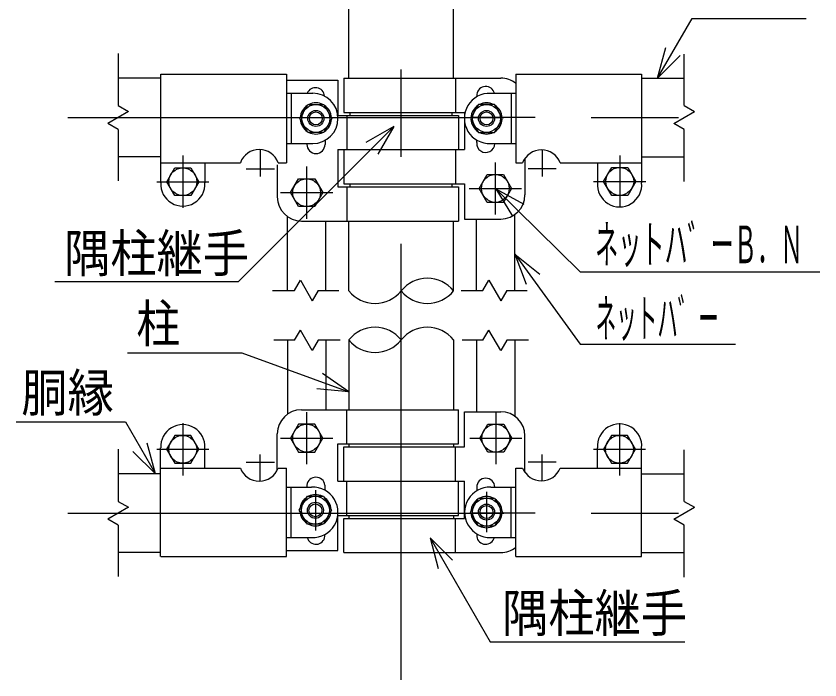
# Model space of a CAD drawing. Units: millimetres, scale not verified. Extents: x -4425 to 4425, y -3150 to 3150.
# Drawn here: x 1238 to 2408, y -1070 to -103 of the extents above; entities that cross this region are included whole.
import ezdxf
from ezdxf.enums import TextEntityAlignment as Align

# ---------------------------------------------------------------- set-up
doc = ezdxf.new("R2010")
doc.units = ezdxf.units.MM
doc.header["$LTSCALE"] = 20
doc.linetypes.add('USER1', pattern=[50.8, 31.75, -6.35, 6.35, -6.35])
doc.layers.add('0-0_1', color=7, linetype='Continuous', lineweight=25)
doc.layers.add('0-4_2', color=2, linetype='Continuous', lineweight=25)
doc.styles.add('ＭＳ ゴシック', font='')
doc.styles.get('ＭＳ ゴシック').set_extended_font_data('MS Gothic')

msp = doc.modelspace()

# ---------------------------------------------------------------- linework, layer by layer
at = {"layer": '0-0_1', "color": 3, "linetype": 'USER1'}
for p, q in [((1798.84, -1069.88), (1798.84, 117.49)), ((1313.49, -250.65), (2284.18, -250.65)), ((1603.84, -250.65), (1693.84, -250.65)), ((1993.84, -250.65), (1903.84, -250.65)), ((1480.89, -306.17), (1480.89, -382.11)), ((1935.89, -315.96), (1935.89, -391.89)), ((2117.01, -305.8), (2117.01, -381.74)), ((1661.14, -322.16), (1661.14, -398.1)), ((1442.92, -344.14), (1518.86, -344.14)), ((2079.04, -343.77), (2154.98, -343.77)), ((1623.17, -360.13), (1699.11, -360.13)), ((1897.92, -353.93), (1973.86, -353.93)), ((1661.14, -679.63), (1661.14, -755.57)), ((1936.54, -679.63), (1936.54, -755.57)), ((1480.79, -695.98), (1480.79, -771.92)), ((2116.6, -695.98), (2116.6, -771.92)), ((1623.17, -717.6), (1699.11, -717.6)), ((1898.57, -717.6), (1974.5, -717.6)), ((1442.82, -733.95), (1518.76, -733.95)), ((2078.63, -733.95), (2154.57, -733.95)), ((1673.95, -793.43), (1673.95, -852.08)), ((1923.07, -796.06), (1923.07, -854.72)), ((1313.49, -827.07), (2284.18, -827.07)), ((1603.84, -827.07), (1693.84, -827.07)), ((1993.84, -827.07), (1903.84, -827.07))]:
    msp.add_line(p, q, dxfattribs=at)
at = {"layer": '0-0_1'}
for p, q in [((1722.64, -193.35), (1722.64, -75.3)), ((1875.04, -193.35), (1875.04, -75.3)), ((1448.53, -193.5), (1386.85, -193.5)), ((1448.53, -187.57), (1448.53, -345.83)), ((1448.65, -187.53), (1631.82, -187.53)), ((1631.82, -187.53), (1631.82, -316.48)), ((1631.82, -196.28), (1706.52, -196.28)), ((1706.52, -196.28), (1706.52, -247.56)), ((1715.31, -193.35), (1943.91, -193.35)), ((1715.31, -193.35), (1715.31, -243.17)), ((1877.97, -193.35), (1877.97, -243.17)), ((1965.77, -187.53), (2148.94, -187.53)), ((1965.77, -187.53), (1965.77, -316.48)), ((2148.94, -187.53), (2148.94, -345.79)), ((2148.94, -193.5), (2210.83, -193.5)), ((1631.82, -215.37), (1670.18, -215.37)), ((1638.56, -215.37), (1638.56, -288.64)), ((1908.85, -216.83), (1908.85, -220.5)), ((1929.13, -215.37), (1965.77, -215.37)), ((1959.03, -215.37), (1959.02, -288.64)), ((1715.31, -243.17), (1891.16, -243.17)), ((1724.4, -247.56), (1724.4, -243.17)), ((1873.28, -247.56), (1873.28, -243.17)), ((1891.16, -243.17), (1891.16, -297.39)), ((1706.52, -247.56), (1882.37, -247.56)), ((1719.71, -247.56), (1719.71, -297.39)), ((1882.37, -247.56), (1882.37, -297.39)), ((1631.82, -288.64), (1670.18, -288.64)), ((1661.54, -288.64), (1661.54, -289.93)), ((1687.92, -284.06), (1687.92, -289.93)), ((1908.79, -287.17), (1908.79, -283.5)), ((1929.13, -288.64), (1965.77, -288.64)), ((1706.52, -297.39), (1891.16, -297.39)), ((1706.52, -297.39), (1882.37, -297.39)), ((1706.52, -297.39), (1706.52, -351.61)), ((1715.31, -297.39), (1715.31, -347.21)), ((1877.97, -297.39), (1877.97, -347.21)), ((1448.53, -307.8), (1386.85, -307.8)), ((1978.96, -310.33), (1978.96, -363.37)), ((2148.94, -307.8), (2210.83, -307.8)), ((1448.65, -316.48), (1564.64, -316.48)), ((1513.13, -316.48), (1513.13, -345.79)), ((1618.47, -319.41), (1618.47, -366.3)), ((1619.62, -316.48), (1631.82, -316.48)), ((1965.77, -316.48), (1975.67, -316.48)), ((2030.28, -316.48), (2148.94, -316.48)), ((2084.46, -316.48), (2084.46, -345.79)), ((1715.31, -347.21), (1891.16, -347.21)), ((1724.4, -351.61), (1724.4, -347.21)), ((1873.28, -351.61), (1873.28, -347.21)), ((1891.16, -347.21), (1891.16, -398.5)), ((1706.52, -351.61), (1882.37, -351.61)), ((1719.71, -351.61), (1719.71, -401.43)), ((1882.37, -351.61), (1882.37, -401.43)), ((1633.42, -502.54), (1633.42, -395.08)), ((1964.3, -502.54), (1964.3, -391.94)), ((1653.77, -401.43), (1882.37, -401.43)), ((1689.1, -502.54), (1689.1, -401.43)), ((1722.64, -503.17), (1722.64, -401.43)), ((1875.04, -503.17), (1875.04, -401.43)), ((1891.16, -398.5), (1943.91, -398.5)), ((1908.62, -502.54), (1908.62, -398.5)), ((1633.42, -575.18), (1633.42, -682.65)), ((1689.1, -575.18), (1689.1, -676.29)), ((1722.64, -574.55), (1722.64, -676.29)), ((1875.04, -574.55), (1875.04, -676.29)), ((1908.62, -575.18), (1908.62, -679.23)), ((1964.3, -575.18), (1964.3, -685.79)), ((1653.77, -676.29), (1882.37, -676.29)), ((1719.71, -726.12), (1719.71, -676.29)), ((1882.37, -726.12), (1882.37, -676.29)), ((1891.16, -679.23), (1943.91, -679.23)), ((1891.16, -730.51), (1891.16, -679.23)), ((1618.47, -763.93), (1618.47, -711.42)), ((1978.96, -767.39), (1978.96, -714.35)), ((1448.53, -890.15), (1448.53, -731.89)), ((1513.13, -761.24), (1513.13, -731.94)), ((1706.52, -780.34), (1706.52, -726.12)), ((1706.52, -726.12), (1882.37, -726.12)), ((1715.31, -780.34), (1715.31, -730.51)), ((1715.31, -730.51), (1891.16, -730.51)), ((1722.64, -726.12), (1722.64, -730.51)), ((1875.04, -726.12), (1875.04, -730.51)), ((1877.97, -780.34), (1877.97, -730.51)), ((2084.46, -761.25), (2084.46, -731.94)), ((2148.94, -890.2), (2148.94, -731.94)), ((1448.53, -769.92), (1386.85, -769.92)), ((1448.65, -761.24), (1564.64, -761.24)), ((1619.62, -761.25), (1631.82, -761.25)), ((1631.82, -890.2), (1631.82, -761.25)), ((1965.77, -890.2), (1965.77, -761.24)), ((1965.77, -761.25), (1975.67, -761.25)), ((2030.28, -761.25), (2148.94, -761.25)), ((2148.94, -769.92), (2210.83, -769.92)), ((1706.52, -780.34), (1882.37, -780.34)), ((1706.52, -780.34), (1891.16, -780.34)), ((1719.71, -830.16), (1719.71, -780.34)), ((1882.37, -830.16), (1882.37, -780.34)), ((1891.16, -834.56), (1891.16, -780.34)), ((1631.82, -789.09), (1668.46, -789.09)), ((1638.56, -862.36), (1638.56, -789.09)), ((1661.65, -786.16), (1661.65, -789.09)), ((1687.82, -786.16), (1687.82, -793.59)), ((1908.73, -789.26), (1908.73, -794.42)), ((1929.13, -789.09), (1965.77, -789.09)), ((1959.03, -862.36), (1959.02, -789.09)), ((1706.52, -881.45), (1706.52, -830.16)), ((1706.52, -830.16), (1882.37, -830.16)), ((1722.64, -830.16), (1722.64, -834.56)), ((1875.04, -830.16), (1875.04, -834.56)), ((1715.31, -834.56), (1891.16, -834.56)), ((1715.31, -884.38), (1715.31, -834.56)), ((1877.97, -884.38), (1877.97, -834.56)), ((1631.82, -862.36), (1668.46, -862.36)), ((1687.82, -860.72), (1687.82, -857.85)), ((1908.73, -857.02), (1908.73, -860.89)), ((1929.13, -862.36), (1965.77, -862.36)), ((1448.53, -884.22), (1386.85, -884.22)), ((1631.82, -881.45), (1706.52, -881.45)), ((1715.31, -884.38), (1943.91, -884.38)), ((2148.94, -884.22), (2210.83, -884.22)), ((1448.65, -890.2), (1631.82, -890.2)), ((1965.77, -890.2), (2148.94, -890.2))]:
    msp.add_line(p, q, dxfattribs=at)
at = {"layer": '0-0_1', "color": 2}
for p, q in [((2172.19, -193.5), (2222.45, -106.45)), ((2222.45, -106.45), (2388.54, -106.45)), ((2172.19, -193.5), (2184.25, -148.5)), ((1386.85, -157.36), (1386.85, -233.33)), ((2172.19, -193.5), (2205.13, -160.56)), ((2210.83, -233.33), (2210.83, -158.3)), ((1386.85, -233.33), (1401.85, -241.99)), ((2210.83, -233.33), (2225.83, -241.99)), ((1401.85, -241.99), (1371.85, -259.31)), ((2195.83, -259.31), (2225.83, -241.99)), ((1386.85, -267.97), (1371.85, -259.31)), ((1386.85, -267.97), (1386.85, -343.01)), ((1561.81, -489.67), (1787.91, -263.57)), ((1787.91, -263.57), (1747.57, -286.86)), ((1787.91, -263.57), (1764.62, -303.91)), ((2210.83, -267.97), (2195.83, -259.31)), ((2210.83, -343.95), (2210.83, -267.97)), ((1593.72, -297.38), (1593.72, -336.37)), ((2003.95, -297.38), (2003.95, -336.37)), ((1573.28, -325.27), (1614.17, -325.27)), ((2024.4, -325.27), (1983.51, -325.27)), ((1936.46, -354.58), (2059.55, -475.48)), ((1936.46, -354.58), (1977.41, -376.79)), ((1936.46, -354.58), (1960.82, -394.29)), ((1964.3, -449.76), (1980.99, -493.26)), ((1964.3, -449.76), (2000.5, -479.08)), ((1964.3, -449.76), (2059.55, -580.86)), ((2059.55, -475.48), (2408.48, -475.48)), ((1294.78, -489.67), (1561.81, -489.67)), ((1643.37, -502.54), (1652.03, -487.54)), ((1652.03, -487.54), (1669.35, -517.54)), ((1917.78, -502.54), (1926.44, -487.54)), ((1926.44, -487.54), (1943.76, -517.54)), ((1611.62, -502.54), (1643.37, -502.54)), ((1678.01, -502.54), (1669.35, -517.54)), ((1678.01, -502.54), (1707.95, -502.54)), ((1886.02, -502.54), (1917.78, -502.54)), ((1952.42, -502.54), (1943.76, -517.54)), ((1952.42, -502.54), (1982.35, -502.54)), ((1643.37, -575.18), (1652.03, -560.18)), ((1669.35, -590.18), (1652.03, -560.18)), ((1917.78, -575.18), (1926.44, -560.18)), ((1943.76, -590.18), (1926.44, -560.18)), ((1643.37, -575.18), (1613.44, -575.18)), ((1678.01, -575.18), (1669.35, -590.18)), ((1709.77, -575.18), (1678.01, -575.18)), ((1917.78, -575.18), (1887.84, -575.18)), ((1952.42, -575.18), (1943.76, -590.18)), ((1984.17, -575.18), (1952.42, -575.18)), ((2059.55, -580.86), (2285.67, -580.86)), ((1400.58, -593.34), (1566.79, -593.34)), ((1566.79, -593.34), (1722.64, -650.06)), ((1722.64, -650.06), (1684.48, -623.34)), ((1722.64, -650.06), (1676.23, -646)), ((1238.12, -694.07), (1397.2, -694.07)), ((1397.2, -694.07), (1440.99, -769.92)), ((1440.99, -769.92), (1428.94, -724.92)), ((1386.85, -733.77), (1386.85, -809.75)), ((1440.99, -769.92), (1408.05, -736.98)), ((2210.83, -809.75), (2210.83, -734.71)), ((1593.72, -780.35), (1593.72, -741.36)), ((2003.95, -780.35), (2003.95, -741.36)), ((1573.28, -752.45), (1614.17, -752.45)), ((2024.4, -752.45), (1983.51, -752.45)), ((1401.85, -818.41), (1371.85, -835.73)), ((1386.85, -809.75), (1401.85, -818.41)), ((2195.83, -835.73), (2225.83, -818.41)), ((2210.83, -809.75), (2225.83, -818.41)), ((1386.85, -844.39), (1371.85, -835.73)), ((2210.83, -844.39), (2195.83, -835.73)), ((1386.85, -844.39), (1386.85, -919.43)), ((2210.83, -920.37), (2210.83, -844.39)), ((1840.83, -862.71), (1928.37, -1014.32)), ((1840.83, -862.71), (1852.89, -907.71)), ((1840.83, -862.71), (1873.77, -895.65)), ((1928.37, -1014.32), (2211.75, -1014.32))]:
    msp.add_line(p, q, dxfattribs=at)
at = {"layer": '0-0_1'}
for centre, radius, start, end in [((1943.79, -228.56), 35.17, 51.3179, 90.00024), ((1673.97, -220.39), 13.19, 3.78571, 157.61256), ((1921.92, -218.64), 13.19, 14.36437, 172.12685), ((1670.18, -252), 36.63, 270, 90), ((1927.49, -252.04), 36.63, 87.43726, 272.56285), ((1674.61, -252), 22.71, 123.37524, 176.62436), ((1674.61, -252), 22.71, 63.37563, 116.62469), ((1674.61, -252), 22.71, 3.37537, 56.62451), ((1923.07, -252), 22.71, 123.37549, 176.62463), ((1923.07, -252), 22.71, 63.37531, 116.62437), ((1923.07, -252), 22.71, 3.37564, 56.62476), ((1674.61, -252), 22.71, 183.37536, 236.62463), ((1674.61, -252), 22.71, 303.37524, 356.62463), ((1923.07, -252), 22.71, 183.37537, 236.62476), ((1923.07, -252), 22.71, 303.37537, 356.62464), ((1674.61, -252), 22.71, 243.37527, 296.62436), ((1923.07, -252), 22.71, 243.37564, 296.62473), ((1674.73, -289.93), 13.19, 180, 0), ((1921.92, -288.46), 13.19, 174.39166, 359.2334), ((1592.13, -326.64), 29.31, 20.28488, 159.71478), ((2002.97, -327.13), 29.31, 21.31091, 158.68921), ((1480.95, -347.48), 32.24, 176.99986, 2.99915), ((2116.83, -348.61), 32.24, 174.96893, 5.03113), ((1653.64, -366.3), 35.17, 180, 270), ((1943.79, -363.37), 35.17, 270, 0), ((1836.94, -533.71), 48.83, 38.71802, 141.28213), ((1760.74, -472.63), 48.83, 218.71787, 321.28198), ((1836.94, -472.63), 48.83, 218.71787, 321.28198), ((1760.74, -605.1), 48.83, 38.71802, 141.28213), ((1836.94, -605.1), 48.83, 38.71802, 141.28213), ((1760.74, -544.01), 48.83, 218.71787, 321.28198), ((1653.64, -711.42), 35.17, 90, 180), ((1943.79, -714.35), 35.17, 0, 90), ((1480.95, -730.25), 32.24, 357.00085, 183.00014), ((2116.83, -729.11), 32.24, 354.96887, 185.03107), ((1592.13, -751.08), 29.31, 200.28522, 339.71512), ((2002.97, -750.59), 29.31, 201.31079, 338.68909), ((1674.73, -787.79), 13.19, 7.13244, 172.86487), ((1921.92, -789.26), 13.19, 0.7666, 180), ((1670.15, -825.72), 36.67, 267.49755, 92.63856), ((1927.82, -825.72), 36.66, 87.9429, 272.05746), ((1673.95, -822.75), 22.71, 123.37524, 176.62463), ((1673.95, -822.75), 22.71, 63.37527, 116.62436), ((1673.95, -822.75), 22.71, 3.37536, 56.62463), ((1923.07, -825.39), 22.71, 123.37524, 176.62463), ((1923.07, -825.39), 22.71, 63.37527, 116.62436), ((1923.07, -825.39), 22.71, 3.37536, 56.62463), ((1673.95, -822.75), 22.71, 183.37537, 236.62451), ((1673.95, -822.75), 22.71, 303.37524, 356.62436), ((1923.07, -825.39), 22.71, 183.37537, 236.62451), ((1923.07, -825.39), 22.71, 303.37524, 356.62436), ((1673.95, -822.75), 22.71, 243.37563, 296.62469), ((1923.07, -825.39), 22.71, 243.37563, 296.62469), ((1674.73, -859.08), 13.19, 194.36729, 352.8676), ((1921.79, -859.08), 13.19, 187.87315, 345.63563), ((1943.79, -849.17), 35.17, 269.99976, 308.6821)]:
    msp.add_arc(centre, radius, start, end, dxfattribs=at)
at = {"layer": '0-4_2', "color": 7}
for p, q in [((1651.16, -252), (1662.89, -231.7)), ((1662.89, -231.7), (1686.33, -231.7)), ((1686.33, -231.7), (1698.06, -252)), ((1911.34, -231.7), (1899.62, -252)), ((1934.79, -231.7), (1911.34, -231.7)), ((1946.51, -252), (1934.79, -231.7)), ((1662.89, -272.31), (1651.16, -252)), ((1698.06, -252), (1686.33, -272.31)), ((1899.62, -252), (1911.34, -272.31)), ((1934.79, -272.31), (1946.51, -252)), ((1686.33, -272.31), (1662.89, -272.31)), ((1911.34, -272.31), (1934.79, -272.31)), ((1650.51, -822.75), (1662.23, -802.45)), ((1662.23, -802.45), (1685.67, -802.45)), ((1685.67, -802.45), (1697.4, -822.75)), ((1899.62, -825.39), (1911.34, -805.09)), ((1911.34, -805.09), (1934.79, -805.09)), ((1934.79, -805.09), (1946.51, -825.39)), ((1662.23, -843.06), (1650.51, -822.75)), ((1697.4, -822.75), (1685.67, -843.06)), ((1911.34, -845.7), (1899.62, -825.39)), ((1946.51, -825.39), (1934.79, -845.7)), ((1685.67, -843.06), (1662.23, -843.06)), ((1934.79, -845.7), (1911.34, -845.7))]:
    msp.add_line(p, q, dxfattribs=at)
at = {"layer": '0-4_2'}
for p, q in [((1457.44, -344.14), (1469.17, -323.83)), ((1469.17, -323.83), (1492.61, -323.83)), ((1492.61, -323.83), (1504.34, -344.14)), ((2093.57, -343.77), (2105.29, -323.47)), ((2105.29, -323.47), (2128.74, -323.47)), ((1912.44, -353.93), (1924.16, -333.62)), ((1924.16, -333.62), (1947.61, -333.62)), ((1469.17, -364.44), (1457.44, -344.14)), ((1504.34, -344.14), (1492.61, -364.44)), ((1637.7, -360.13), (1649.42, -339.82)), ((1649.42, -339.82), (1672.87, -339.82)), ((2105.29, -364.08), (2093.57, -343.77)), ((1649.42, -380.43), (1637.7, -360.13)), ((1924.16, -374.23), (1912.44, -353.93)), ((1492.61, -364.44), (1469.17, -364.44)), ((1947.61, -374.23), (1924.16, -374.23)), ((2128.74, -364.08), (2105.29, -364.08)), ((1672.87, -380.43), (1649.42, -380.43)), ((1672.87, -697.29), (1649.42, -697.29)), ((1684.59, -717.6), (1672.87, -697.29)), ((1913.09, -717.6), (1924.81, -697.29)), ((1924.81, -697.29), (1948.26, -697.29)), ((1948.26, -697.29), (1959.98, -717.6)), ((1492.51, -713.65), (1469.07, -713.65)), ((1504.23, -733.95), (1492.51, -713.65)), ((2128.32, -713.65), (2104.88, -713.65)), ((2140.04, -733.95), (2128.32, -713.65)), ((1672.87, -737.9), (1684.59, -717.6)), ((1924.81, -737.9), (1913.09, -717.6)), ((1492.51, -754.26), (1504.23, -733.95)), ((2128.32, -754.26), (2140.04, -733.95)), ((1649.42, -737.9), (1672.87, -737.9)), ((1469.07, -754.26), (1492.51, -754.26)), ((2104.88, -754.26), (2128.32, -754.26))]:
    msp.add_line(p, q, dxfattribs=at)
for points in [[(2128.74, -323.47), (2140.46, -343.77), (2128.74, -364.08)], [(1947.61, -333.62), (1959.33, -353.93), (1947.61, -374.23)], [(1672.87, -339.82), (1684.59, -360.13), (1672.87, -380.43)], [(1649.42, -697.29), (1637.7, -717.6), (1649.42, -737.9)], [(1469.07, -713.65), (1457.34, -733.95), (1469.07, -754.26)], [(2104.88, -713.65), (2093.15, -733.95), (2104.88, -754.26)], [(1959.98, -717.6), (1948.26, -737.9), (1924.81, -737.9)]]:
    msp.add_lwpolyline(points, dxfattribs=at)
at = {"layer": '0-4_2', "color": 7}
for centre, radius in [((1674.61, -252), 20.3), ((1923.07, -252), 20.3), ((1674.61, -252), 9.38), ((1923.07, -252), 9.38), ((1673.95, -822.75), 20.3), ((1923.07, -825.39), 20.3), ((1673.95, -822.75), 9.38), ((1923.07, -825.39), 9.38)]:
    msp.add_circle(centre, radius, dxfattribs=at)
at = {"layer": '0-4_2', "color": 4}
for centre in [(1674.61, -252), (1923.07, -252), (1673.95, -822.75), (1923.07, -825.39)]:
    msp.add_circle(centre, 11.72, dxfattribs=at)
at = {"layer": '0-4_2'}
for centre in [(1480.89, -344.14), (2117.01, -343.77), (1935.89, -353.93), (1661.14, -360.13), (1661.14, -717.6), (1936.53, -717.6), (1480.79, -733.95), (2116.6, -733.95)]:
    msp.add_circle(centre, 20.3, dxfattribs=at)

# ---------------------------------------------------------------- texts
at = {"layer": '0-0_1', "style": 'ＭＳ ゴシック'}
for s, width, p in [('ネットハ゛ーＢ．Ｎ', 0.45, (2081.17, -479.39)), ('隅柱継手', 0.9, (1308.07, -492.29)), ('ネットハ゛ー', 0.4, (2081.87, -586.91)), ('柱', 0.85, (1413.19, -594.62)), ('胴縁', 0.9, (1245.76, -695.36)), ('隅柱継手', 0.9, (1945.73, -1016.41))]:
    msp.add_text(s, height=54.84, dxfattribs=dict(at, width=width)).set_placement(p, align=Align.BOTTOM_LEFT)

doc.saveas('drawing.dxf')
